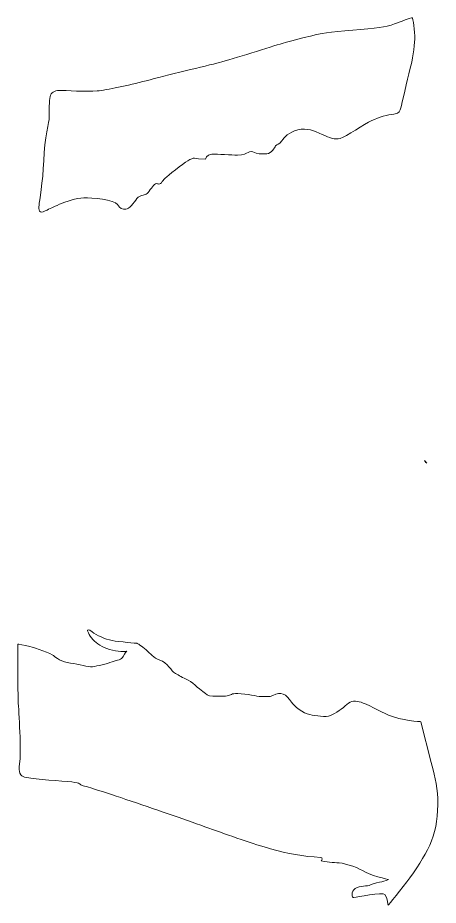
# Model space of a CAD drawing. Header units: inches. Extents: x 111.7 to 169.5, y -307.5 to -276.4.
# Drawn here: x 135.3 to 143.81, y -301.78 to -283.82 of the extents above; entities that cross this region are included whole.
import ezdxf

# ---------------------------------------------------------------- set-up
doc = ezdxf.new("R2010")
doc.units = ezdxf.units.IN
doc.header["$MEASUREMENT"] = 0
doc.layers.add('Layer 1', color=7, linetype='Continuous')

# ---------------------------------------------------------------- blocks, each defined once
blk = doc.blocks.new('block 2')
at = {"layer": 'Layer 1', "lineweight": 0}
for points, knots in [([(135.73, -287.614), (135.737, -287.547), (135.809, -287.136), (135.825, -286.718), (135.84, -286.248), (135.936, -285.906), (135.936, -285.84), (135.936, -285.704), (135.936, -285.497), (135.955, -285.416), (135.973, -285.337), (136.034, -285.291), (136.142, -285.291), (136.25, -285.291), (136.708, -285.32), (136.905, -285.302), (137.101, -285.281), (137.524, -285.192), (137.9, -285.094), (138.276, -284.995), (139.127, -284.79), (139.379, -284.727), (139.629, -284.664), (140.456, -284.395), (140.653, -284.341), (140.849, -284.287), (141.333, -284.151), (141.549, -284.126), (141.763, -284.099), (142.392, -284.045), (142.616, -284.017), (142.839, -283.991), (143.045, -283.901), (143.109, -283.874), (143.17, -283.848), (143.289, -283.82), (143.289, -283.82), (143.289, -283.82), (143.342, -284.089), (143.333, -284.252), (143.323, -284.413), (143.289, -284.682), (143.235, -284.87), (143.18, -285.059), (143.072, -285.578), (143.053, -285.642), (143.037, -285.704), (143.028, -285.75), (142.913, -285.769), (142.793, -285.785), (142.606, -285.829), (142.463, -285.902), (142.32, -285.974), (141.943, -286.225), (141.827, -286.261), (141.709, -286.297), (141.621, -286.251), (141.459, -286.18), (141.297, -286.108), (141.155, -286.045), (140.965, -286.09), (140.778, -286.136), (140.698, -286.234), (140.643, -286.314), (140.589, -286.395), (140.545, -286.376), (140.517, -286.413), (140.491, -286.448), (140.446, -286.565), (140.338, -286.573), (140.231, -286.584), (140.124, -286.573), (140.088, -286.547), (140.051, -286.52), (139.997, -286.528), (139.961, -286.547), (139.926, -286.565), (139.864, -286.602), (139.747, -286.602), (139.629, -286.602), (139.344, -286.573), (139.227, -286.584), (139.11, -286.593), (139.101, -286.682), (139.101, -286.682), (139.101, -286.682), (138.958, -286.674), (138.958, -286.674), (138.958, -286.674), (138.877, -286.664), (138.877, -286.664), (138.815, -286.656), (138.708, -286.726), (138.492, -286.897), (138.276, -287.069), (138.25, -287.097), (138.206, -287.159), (138.161, -287.22), (138.124, -287.148), (138.069, -287.194), (138.016, -287.238), (137.945, -287.364), (137.9, -287.392), (137.856, -287.417), (137.775, -287.399), (137.711, -287.48), (137.649, -287.561), (137.558, -287.696), (137.487, -287.696), (137.415, -287.696), (137.371, -287.687), (137.317, -287.597), (137.262, -287.508), (136.79, -287.456), (136.637, -287.464), (136.483, -287.472), (136.276, -287.533), (136.142, -287.596), (136.008, -287.659), (135.956, -287.677), (135.856, -287.73), (135.73, -287.803), (135.72, -287.705), (135.73, -287.614)], [0, 0, 0, 0, 1, 1, 1, 2, 2, 2, 3, 3, 3, 4, 4, 4, 5, 5, 5, 6, 6, 6, 7, 7, 7, 8, 8, 8, 9, 9, 9, 10, 10, 10, 11, 11, 11, 12, 12, 12, 13, 13, 13, 14, 14, 14, 15, 15, 15, 16, 16, 16, 17, 17, 17, 18, 18, 18, 19, 19, 19, 20, 20, 20, 21, 21, 21, 22, 22, 22, 23, 23, 23, 24, 24, 24, 25, 25, 25, 26, 26, 26, 27, 27, 27, 28, 28, 28, 29, 29, 29, 30, 30, 30, 31, 31, 31, 32, 32, 32, 33, 33, 33, 34, 34, 34, 35, 35, 35, 36, 36, 36, 37, 37, 37, 38, 38, 38, 39, 39, 39, 40, 40, 40, 41, 41, 41, 41]), ([(142.104, -301.626), (142.051, -301.637), (142.042, -301.502), (142.131, -301.439), (142.221, -301.376), (142.374, -301.404), (142.436, -301.368), (142.499, -301.331), (142.625, -301.314), (142.67, -301.306), (142.714, -301.295), (142.804, -301.26), (142.804, -301.26), (142.804, -301.26), (142.409, -301.169), (142.274, -301.08), (142.14, -300.99), (141.862, -300.919), (141.754, -300.919), (141.647, -300.919), (141.442, -300.883), (141.442, -300.883), (141.442, -300.883), (141.494, -300.814), (141.423, -300.811), (141.085, -300.794), (140.764, -300.735), (140.412, -300.638), (140.098, -300.552), (139.563, -300.362), (139.165, -300.218), (138.756, -300.074), (138.176, -299.87), (137.594, -299.673), (137.012, -299.475), (136.645, -299.367), (136.59, -299.35), (136.538, -299.33), (136.573, -299.296), (136.303, -299.276), (136.034, -299.259), (135.507, -299.215), (135.435, -299.187), (135.362, -299.161), (135.299, -299.097), (135.335, -298.919), (135.381, -298.698), (135.317, -297.85), (135.309, -297.645), (135.299, -297.439), (135.299, -296.496), (135.299, -296.496), (135.299, -296.496), (135.435, -296.515), (135.541, -296.541), (135.649, -296.568), (135.982, -296.693), (136.026, -296.729), (136.071, -296.765), (136.188, -296.864), (136.366, -296.881), (136.545, -296.9), (136.715, -296.97), (136.815, -296.953), (136.915, -296.935), (137.094, -296.899), (137.209, -296.855), (137.325, -296.81), (137.397, -296.818), (137.433, -296.746), (137.469, -296.674), (137.504, -296.64), (137.504, -296.64), (137.504, -296.64), (137.387, -296.658), (137.217, -296.621), (137.049, -296.586), (136.941, -296.506), (136.851, -296.434), (136.761, -296.361), (136.708, -296.218), (136.708, -296.218), (136.708, -296.218), (136.725, -296.173), (136.807, -296.245), (136.887, -296.315), (137.067, -296.397), (137.209, -296.425), (137.352, -296.45), (137.711, -296.478), (137.711, -296.478), (137.711, -296.478), (137.812, -296.531), (137.901, -296.612), (137.99, -296.693), (138.036, -296.775), (138.178, -296.819), (138.321, -296.864), (138.42, -297.053), (138.473, -297.08), (138.528, -297.106), (138.599, -297.159), (138.708, -297.204), (138.815, -297.249), (138.966, -297.401), (139.047, -297.455), (139.127, -297.51), (139.137, -297.546), (139.245, -297.546), (139.352, -297.546), (139.504, -297.556), (139.567, -297.537), (139.629, -297.519), (139.622, -297.481), (139.819, -297.501), (140.015, -297.519), (140.195, -297.562), (140.249, -297.556), (140.302, -297.546), (140.392, -297.575), (140.463, -297.537), (140.625, -297.45), (140.734, -297.501), (140.84, -297.672), (140.885, -297.743), (141.083, -297.905), (141.208, -297.923), (141.333, -297.94), (141.53, -297.985), (141.629, -297.94), (141.728, -297.896), (141.879, -297.797), (141.961, -297.716), (142.041, -297.635), (142.149, -297.645), (142.247, -297.672), (142.346, -297.698), (142.642, -297.858), (142.804, -297.931), (143.049, -298.043), (143.458, -298.066), (143.458, -298.066), (143.458, -298.066), (143.665, -298.891), (143.665, -298.891), (143.709, -299.07), (143.791, -299.35), (143.799, -299.618), (143.809, -299.968), (143.767, -300.23), (143.674, -300.474), (143.579, -300.719), (143.432, -300.946), (143.235, -301.224), (143.082, -301.439), (142.793, -301.78), (142.793, -301.78), (142.793, -301.78), (142.786, -301.628), (142.731, -301.564), (142.678, -301.502), (142.159, -301.618), (142.104, -301.626)], [0, 0, 0, 0, 1, 1, 1, 2, 2, 2, 3, 3, 3, 4, 4, 4, 5, 5, 5, 6, 6, 6, 7, 7, 7, 8, 8, 8, 9, 9, 9, 10, 10, 10, 11, 11, 11, 12, 12, 12, 13, 13, 13, 14, 14, 14, 15, 15, 15, 16, 16, 16, 17, 17, 17, 18, 18, 18, 19, 19, 19, 20, 20, 20, 21, 21, 21, 22, 22, 22, 23, 23, 23, 24, 24, 24, 25, 25, 25, 26, 26, 26, 27, 27, 27, 28, 28, 28, 29, 29, 29, 30, 30, 30, 31, 31, 31, 32, 32, 32, 33, 33, 33, 34, 34, 34, 35, 35, 35, 36, 36, 36, 37, 37, 37, 38, 38, 38, 39, 39, 39, 40, 40, 40, 41, 41, 41, 42, 42, 42, 43, 43, 43, 44, 44, 44, 45, 45, 45, 46, 46, 46, 47, 47, 47, 48, 48, 48, 49, 49, 49, 50, 50, 50, 51, 51, 51, 52, 52, 52, 53, 53, 53, 54, 54, 54, 54])]:
    blk.add_open_spline(points, degree=3, knots=knots, dxfattribs=at)

msp = doc.modelspace()

# ---------------------------------------------------------------- linework, layer by layer
at = {"layer": 'Layer 1', "lineweight": 0}
msp.add_open_spline([(143.534, -292.778), (143.55, -292.811), (143.575, -292.834), (143.575, -292.834), (143.575, -292.834), (143.557, -292.809), (143.534, -292.778)], degree=3, knots=[0, 0, 0, 0, 1, 1, 1, 2, 2, 2, 2], dxfattribs=at)

# ---------------------------------------------------------------- block references
at = {"layer": 'Layer 1'}
msp.add_blockref('block 2', (0, 0), dxfattribs=at)

doc.saveas('drawing.dxf')
